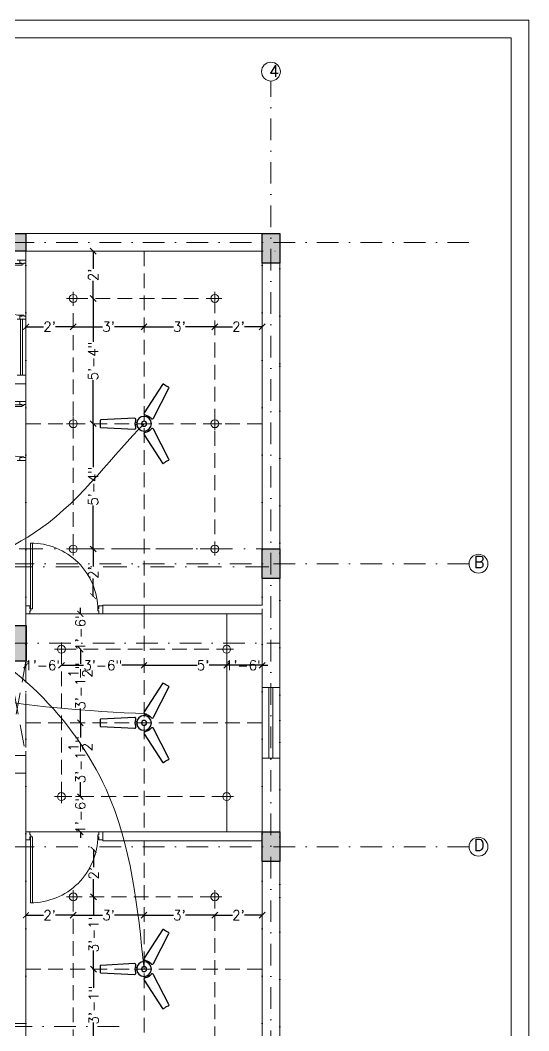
# Model space of a CAD drawing. Header units: inches. Extents: x 10416 to 14183, y 3009 to 10486.
# Drawn here: x 11436 to 11694, y 6324 to 6838 of the extents above; entities that cross this region are included whole.
import ezdxf

# ---------------------------------------------------------------- set-up
doc = ezdxf.new("R2010")
doc.units = ezdxf.units.IN
doc.header["$MEASUREMENT"] = 0
doc.header["$PDMODE"] = 98
for name, pattern in [('DASHDOTX2', [2, 1, -0.5, 0, -0.5]), ('DASHEDX2', [1.5, 1, -0.5]), ('HIDDENX2', [0.75, 0.5, -0.25])]:
    doc.linetypes.add(name, pattern=pattern)
doc.layers.get('0').update_dxf_attribs({"lineweight": 9})
doc.layers.get('Defpoints').update_dxf_attribs({"lineweight": 9})
for name, color, linetype in [('A7-arch', 144, 'DASHEDX2'), ('A7-column', 7, 'Continuous'), ('A7-cut out', 252, 'DASHDOTX2'), ('A7-door', 33, 'Continuous'), ('A7-text', 232, 'Continuous'), ('A7-window', 4, 'Continuous'), ('AV-ele line', 252, 'HIDDENX2')]:
    doc.layers.add(name, color=color, linetype=linetype)
for name, color, linetype, lineweight in [('A7-dimention', 160, 'Continuous', 15), ('DIM', 7, 'Continuous', 9), ('electrica', 8, 'Continuous', 0), ('elehatch', 7, 'Continuous', 0), ('THIN', 8, 'Continuous', 9)]:
    doc.layers.add(name, color=color, linetype=linetype, lineweight=lineweight)
doc.styles.get("Standard").update_dxf_attribs({"font": 'txt.shx', "height": 5})
doc.styles.add('WORKING', font='txt.shx', dxfattribs={"height": 5})
doc.dimstyles.new('FERDIM', dxfattribs={"dimtxt": 5, "dimasz": 3, "dimexe": 0.1875, "dimexo": 0.375, "dimgap": 0.125, "dimtad": 0, "dimdec": 1, "dimzin": 0, "dimdsep": 46, "dimlunit": 4, "dimtxsty": 'Standard', "dimblk1": 'OBLIQUE', "dimblk2": 'ARCHTICK', "dimsah": 1, "dimcen": 0.09375, "dimdle": 0.1875, "dimclrd": 256, "dimclre": 256, "dimclrt": 256, "dimadec": 0, "dimazin": 3, "dimtfac": 1, "dimtdec": 1, "dimtofl": 0, "dimtmove": 1, "dimatfit": 3, "dimldrblk": 'OPEN30', "dimfxl": 1, "dimtolj": 1, "dimtzin": 0, "dimarcsym": 0})

# ---------------------------------------------------------------- blocks, each defined once
blk = doc.blocks.new('rthnry')
at = {"ltscale": 45}
blk.add_hatch(color=5, dxfattribs=at).paths.add_polyline_path([(12508.04, 7803.3), (12517.04, 7803.3), (12517.04, 7785.3), (12508.04, 7785.3)])
at = {"color": 5, "ltscale": 45}
blk.add_lwpolyline([(12508.04, 7803.3), (12517.04, 7803.3), (12517.04, 7785.3), (12508.04, 7785.3)], close=True, dxfattribs=at)
blk = doc.blocks.new('rtbhynrj')
at = {"ltscale": 45}
blk.add_hatch(color=6, dxfattribs=at).paths.add_polyline_path([(12525.73, 7803.3), (12534.73, 7803.3), (12534.73, 7788.3), (12525.73, 7788.3)])
at = {"color": 6, "ltscale": 45}
blk.add_lwpolyline([(12525.73, 7803.3), (12534.73, 7803.3), (12534.73, 7788.3), (12525.73, 7788.3)], close=True, dxfattribs=at)
blk = doc.blocks.new('bgghgfgygg')
at = {"layer": 'A7-column'}
for p, rotation in [((6838.41, 20471.02), 270), ((27149.76, 15548.77), 180)]:
    blk.add_blockref('rthnry', p, dxfattribs=dict(at, rotation=rotation))
for p in [(2235.98, 159.67), (2235.98, -0.83), (2235.98, -144.83)]:
    blk.add_blockref('rtbhynrj', p, dxfattribs=at)
blk = doc.blocks.new('WTHREREG')
at = {"layer": 'A7-door', "lineweight": 0}
for p, q in [((677.32, -489.1), (677.32, -493.1)), ((679.32, -489.1), (677.32, -489.1)), ((677.32, -493.1), (679.32, -493.1)), ((679.32, -490.6), (679.32, -489.1)), ((679.82, -490.6), (679.32, -490.6)), ((679.32, -493.1), (679.32, -491.6)), ((679.32, -491.6), (679.82, -491.6)), ((679.82, -491.6), (679.82, -490.6))]:
    blk.add_line(p, q, dxfattribs=at)
blk = doc.blocks.new('EWRT5RYH6THYH')
at = {"lineweight": 0}
for p, q in [((713.07, -490.6), (713.07, -457.11)), ((714.07, -490.6), (714.07, -457.1)), ((714.07, -490.6), (713.07, -490.6))]:
    blk.add_line(p, q, dxfattribs=at)
blk.add_arc((713.82, -491.1), 34, 89.5787, 180, dxfattribs=at)
blk.add_blockref('WTHREREG', (0, 0), dxfattribs=at)
at = {"lineweight": 0, "xscale": -1}
blk.add_blockref('WTHREREG', (1393.64, 0), dxfattribs=at)
blk = doc.blocks.new('rrttrhtrhr')
at = {"layer": 'A7-arch', "lineweight": 13, "ltscale": 11}
for p, q in [((12241.71, 6545.47), (12232.71, 6497.47)), ((12232.71, 6545.47), (12241.71, 6497.47)), ((12241.71, 6545.47), (12241.71, 6497.47))]:
    blk.add_line(p, q, dxfattribs=at)
at = {"layer": 'A7-window', "lineweight": 13, "ltscale": 45}
for p, q in [((12238.91, 6719.47), (12238.91, 6690.97)), ((12240.01, 6719.47), (12240.01, 6690.97)), ((12365.21, 6495.97), (12365.21, 6531.97)), ((12367.21, 6495.97), (12367.21, 6531.97))]:
    blk.add_line(p, q, dxfattribs=at)
at = {"layer": 'elehatch', "lineweight": 13, "ltscale": 45}
for p, q in [((12370.71, 6762.97), (11988.71, 6762.97)), ((12370.71, 6318.97), (12370.71, 6762.97)), ((12241.71, 6545.47), (12241.71, 6753.97)), ((12361.71, 6573.97), (12361.71, 6753.97)), ((12237.21, 6749.47), (12241.71, 6749.47)), ((12237.21, 6719.47), (12241.71, 6719.47)), ((12237.21, 6690.97), (12241.71, 6690.97)), ((12241.71, 6677.47), (12167.21, 6677.47)), ((12241.71, 6647.47), (12237.21, 6647.47)), ((12361.71, 6573.97), (12280.71, 6573.97)), ((12280.71, 6573.97), (12280.71, 6569.47)), ((12361.71, 6569.47), (12241.71, 6569.47)), ((12343.71, 6458.47), (12343.71, 6569.47)), ((12361.71, 6458.47), (12361.71, 6569.47)), ((11997.71, 6545.47), (12241.71, 6545.47)), ((12370.71, 6531.97), (12361.71, 6531.97)), ((12232.71, 6497.47), (12241.71, 6497.47)), ((12232.71, 6497.47), (12241.71, 6497.47)), ((12241.71, 6318.97), (12241.71, 6497.47)), ((12370.71, 6495.97), (12361.71, 6495.97)), ((12232.71, 6488.47), (12241.71, 6488.47)), ((12361.71, 6458.47), (12241.71, 6458.47)), ((12280.71, 6453.97), (12280.71, 6458.47)), ((12361.71, 6453.97), (12280.71, 6453.97)), ((12361.71, 6327.97), (12361.71, 6453.97))]:
    blk.add_line(p, q, dxfattribs=at)
blk.add_lwpolyline([(12241.71, 6753.97), (12361.71, 6753.97)], dxfattribs=at)
at = {"layer": 'A7-door', "lineweight": 13, "xscale": 0.7692307692304894, "yscale": 0.7692307692304894, "zscale": 0.7692307692304894}
for p, rotation in [((11862.4, 6198.46), 89.99999999998003), ((11862.4, 6126.46), 90)]:
    blk.add_blockref('EWRT5RYH6THYH', p, dxfattribs=dict(at, rotation=rotation))
at = {"layer": 'A7-door', "lineweight": 13, "xscale": -1}
blk.add_blockref('EWRT5RYH6THYH', (12958.03, 7062.57), dxfattribs=at)
at = {"layer": 'A7-door', "lineweight": 13, "rotation": 180}
blk.add_blockref('EWRT5RYH6THYH', (12958.03, 5965.37), dxfattribs=at)
blk = doc.blocks.new('fthytjut')
at = {"layer": 'A7-cut out', "color": 251, "lineweight": 5, "ltscale": 11}
for p, q in [((13566.21, 9747.49), (13566.21, 10440.58)), ((13666.88, 10358.47), (13122.06, 10358.47)), ((13666.88, 10194.97), (13279.21, 10194.97)), ((13122.06, 10154.47), (13570.71, 10154.47)), ((13666.88, 10050.97), (13365.14, 10050.97)), ((13489.12, 9959.47), (13122.06, 9959.47))]:
    blk.add_line(p, q, dxfattribs=at)
at = {"layer": 'A7-text', "color": 251, "lineweight": 5, "ltscale": 45}
for centre in [(13566.21, 10445.37), (13671.68, 10194.97), (13671.68, 10050.97)]:
    blk.add_circle(centre, 4.79, dxfattribs=at)
at = {"layer": 'A7-text', "color": 251, "lineweight": 5, "ltscale": 45, "char_height": 6, "attachment_point": 1, "style": 'WORKING'}
for s, insert in [('4', (13565.18, 10448.68)), ('B', (13669.34, 10198.87)), ('D', (13669.34, 10054.87))]:
    blk.add_mtext_dynamic_manual_height_columns(s, width=0.2604, gutter_width=25, heights=[0], dxfattribs=dict(at, insert=insert))
blk = doc.blocks.new('FA')
at = {"layer": 'electrica', "color": 6, "lineweight": 25}
for p, q in [((-33654.11, -23460.69), (-33654.79, -23459.51)), ((-33652.35, -23459.68), (-33653.04, -23458.5)), ((-33643.22, -23464.96), (-33641.86, -23464.96)), ((-33654.11, -23471.24), (-33654.79, -23472.42)), ((-33652.35, -23472.25), (-33653.04, -23473.43)), ((-33643.22, -23466.98), (-33641.86, -23466.98))]:
    blk.add_line(p, q, dxfattribs=at).dxf.unprotected_set("ltscale", 0)
for points in [[(-33650.01, -23455.87, -0.549921), (-33650.97, -23457.94, 0.197812), (-33656.31, -23461.02, -0.549921), (-33658.58, -23460.82), (-33672.66, -23433.35, -0.431948), (-33672.33, -23432.42, 0.055015), (-33667.72, -23429.76, -0.431948), (-33666.76, -23429.94)], [(-33641.09, -23470.91, -0.549921), (-33642.4, -23469.05, 0.197812), (-33642.4, -23462.88, -0.549921), (-33641.09, -23461.02), (-33610.26, -23462.56, -0.431948), (-33609.62, -23463.3, 0.055015), (-33609.62, -23468.63, -0.431948), (-33610.26, -23469.38)], [(-33658.58, -23471.12, -0.549921), (-33656.31, -23470.91, 0.197812), (-33650.97, -23474, -0.549921), (-33650.01, -23476.07), (-33666.76, -23502, -0.431948), (-33667.72, -23502.17, 0.055015), (-33672.33, -23499.51, -0.431948), (-33672.66, -23498.58)]]:
    blk.add_lwpolyline(points, format="xyb", close=True, dxfattribs=at).dxf.unprotected_set("ltscale", 0)
for radius in [6.75, 2.28]:
    blk.add_circle((-33649.89, -23465.97), radius, dxfattribs=at).dxf.unprotected_set("ltscale", 0)
blk = doc.blocks.new('co')
at = {"layer": 'electrica', "color": 80, "lineweight": 20, "ltscale": 1.5}
for p, q in [((18892.21, 654.6), (18885.29, 654.6)), ((18888.76, 657.94), (18888.76, 651.33))]:
    blk.add_line(p, q, dxfattribs=at)
blk.add_circle((18888.76, 654.6), 2.01, dxfattribs=at)
blk = doc.blocks.new('_Oblique')
at = {"color": 0, "linetype": 'ByBlock', "lineweight": -2}
blk.add_line((-0.5, -0.5), (0.5, 0.5), dxfattribs=at)
blk = doc.blocks.new('_ArchTick')
at = {"layer": 'DIM', "color": 0, "const_width": 0.15}
blk.add_lwpolyline([(-0.5, -0.5), (0.5, 0.5)], dxfattribs=at)
blk = doc.blocks.new('*D188')
at = {"color": 5, "lineweight": -2, "ltscale": 45, "transparency": 16777216}
for p, q in [((11534.72, 6382.99), (11543.86, 6382.99)), ((11559.09, 6382.99), (11549.95, 6382.99))]:
    blk.add_line(p, q, dxfattribs=at)
at = {"lineweight": -2, "ltscale": 45, "transparency": 16777216}
for p, q in [((11534.9, 6383.03), (11534.9, 6382.81)), ((11558.9, 6382.95), (11558.9, 6383.18))]:
    blk.add_line(p, q, dxfattribs=at)
at = {"layer": 'Defpoints', "color": 0, "ltscale": 45, "transparency": 16777216}
for p in [(11534.9, 6392.38), (11534.9, 6382.99), (11558.9, 6382.21)]:
    blk.add_point(p, dxfattribs=at)
at = {"color": 5, "lineweight": -2, "ltscale": 45, "transparency": 16777216, "xscale": 3, "yscale": 3, "zscale": 3, "rotation": 180}
blk.add_blockref('_ArchTick', (11534.9, 6382.99), dxfattribs=at)
at = {"color": 5, "lineweight": -2, "ltscale": 45, "transparency": 16777216, "xscale": 3, "yscale": 3, "zscale": 3}
blk.add_blockref('_Oblique', (11558.9, 6382.99), dxfattribs=at)
at = {"color": 5, "lineweight": 13, "ltscale": 45, "transparency": 16777216, "insert": (11546.9, 6382.99), "char_height": 5, "attachment_point": 5}
blk.add_mtext("\\A1;2'", dxfattribs=at)
blk = doc.blocks.new('_Open30')
at = {"color": 0, "linetype": 'ByBlock', "lineweight": -2}
for p, q in [((-1, 0.27), (0, 0)), ((0, 0), (-1, -0.27)), ((0, 0), (-1, 0))]:
    blk.add_line(p, q, dxfattribs=at)
blk = doc.blocks.new('*D189')
at = {"color": 5, "lineweight": -2, "ltscale": 45, "transparency": 16777216}
for p, q in [((11498.72, 6382.99), (11513.86, 6382.99)), ((11535.09, 6382.99), (11519.95, 6382.99))]:
    blk.add_line(p, q, dxfattribs=at)
at = {"lineweight": -2, "ltscale": 45, "transparency": 16777216}
for p, q in [((11498.9, 6382.99), (11498.9, 6382.81)), ((11534.9, 6383.03), (11534.9, 6382.81))]:
    blk.add_line(p, q, dxfattribs=at)
at = {"layer": 'Defpoints', "color": 0, "ltscale": 45, "transparency": 16777216}
for p in [(11534.9, 6392.38), (11498.9, 6382.99), (11498.9, 6382.99)]:
    blk.add_point(p, dxfattribs=at)
at = {"color": 5, "lineweight": -2, "ltscale": 45, "transparency": 16777216, "xscale": 3, "yscale": 3, "zscale": 3, "rotation": 180}
blk.add_blockref('_ArchTick', (11498.9, 6382.99), dxfattribs=at)
at = {"color": 5, "lineweight": -2, "ltscale": 45, "transparency": 16777216, "xscale": 3, "yscale": 3, "zscale": 3}
blk.add_blockref('_Oblique', (11534.9, 6382.99), dxfattribs=at)
at = {"color": 5, "lineweight": 13, "ltscale": 45, "transparency": 16777216, "insert": (11516.9, 6382.99), "char_height": 5, "attachment_point": 5}
blk.add_mtext("\\A1;3'", dxfattribs=at)
blk = doc.blocks.new('*D190')
at = {"color": 5, "lineweight": -2, "ltscale": 45, "transparency": 16777216}
for p, q in [((11462.72, 6382.99), (11477.87, 6382.99)), ((11499.09, 6382.99), (11483.95, 6382.99))]:
    blk.add_line(p, q, dxfattribs=at)
at = {"lineweight": -2, "ltscale": 45, "transparency": 16777216}
for p, q in [((11462.91, 6383.03), (11462.91, 6382.81)), ((11498.9, 6382.99), (11498.9, 6382.81))]:
    blk.add_line(p, q, dxfattribs=at)
at = {"layer": 'Defpoints', "color": 0, "ltscale": 45, "transparency": 16777216}
for p in [(11462.91, 6392.35), (11462.91, 6382.99), (11498.9, 6382.99)]:
    blk.add_point(p, dxfattribs=at)
at = {"color": 5, "lineweight": -2, "ltscale": 45, "transparency": 16777216, "xscale": 3, "yscale": 3, "zscale": 3, "rotation": 180}
blk.add_blockref('_ArchTick', (11462.91, 6382.99), dxfattribs=at)
at = {"color": 5, "lineweight": -2, "ltscale": 45, "transparency": 16777216, "xscale": 3, "yscale": 3, "zscale": 3}
blk.add_blockref('_Oblique', (11498.9, 6382.99), dxfattribs=at)
at = {"color": 5, "lineweight": 13, "ltscale": 45, "transparency": 16777216, "insert": (11480.91, 6382.99), "char_height": 5, "attachment_point": 5}
blk.add_mtext("\\A1;3'", dxfattribs=at)
blk = doc.blocks.new('*D191')
at = {"color": 5, "lineweight": -2, "ltscale": 45, "transparency": 16777216}
for p, q in [((11438.72, 6382.99), (11447.87, 6382.99)), ((11463.1, 6382.99), (11453.95, 6382.99))]:
    blk.add_line(p, q, dxfattribs=at)
at = {"lineweight": -2, "ltscale": 45, "transparency": 16777216}
for p, q in [((11438.9, 6382.99), (11438.9, 6382.81)), ((11462.91, 6383.03), (11462.91, 6382.81))]:
    blk.add_line(p, q, dxfattribs=at)
at = {"layer": 'Defpoints', "color": 0, "ltscale": 45, "transparency": 16777216}
for p in [(11462.91, 6392.35), (11438.9, 6383.04), (11438.9, 6382.99)]:
    blk.add_point(p, dxfattribs=at)
at = {"color": 5, "lineweight": -2, "ltscale": 45, "transparency": 16777216, "xscale": 3, "yscale": 3, "zscale": 3, "rotation": 180}
blk.add_blockref('_ArchTick', (11438.9, 6382.99), dxfattribs=at)
at = {"color": 5, "lineweight": -2, "ltscale": 45, "transparency": 16777216, "xscale": 3, "yscale": 3, "zscale": 3}
blk.add_blockref('_Oblique', (11462.91, 6382.99), dxfattribs=at)
at = {"color": 5, "lineweight": 13, "ltscale": 45, "transparency": 16777216, "insert": (11450.91, 6382.99), "char_height": 5, "attachment_point": 5}
blk.add_mtext("\\A1;2'", dxfattribs=at)
blk = doc.blocks.new('*D193')
at = {"lineweight": -2, "ltscale": 45, "transparency": 16777216}
for p, q in [((11473.27, 6355.6), (11473.09, 6355.6)), ((11473.31, 6318.85), (11473.09, 6318.85))]:
    blk.add_line(p, q, dxfattribs=at)
at = {"color": 5, "lineweight": -2, "ltscale": 45, "transparency": 16777216}
for p, q in [((11473.27, 6355.79), (11473.27, 6346.1)), ((11473.27, 6318.66), (11473.27, 6328.35))]:
    blk.add_line(p, q, dxfattribs=at)
at = {"layer": 'Defpoints', "color": 0, "ltscale": 45, "transparency": 16777216}
for p in [(11473.27, 6355.6), (11473.27, 6355.6), (11477.9, 6318.85)]:
    blk.add_point(p, dxfattribs=at)
at = {"color": 5, "lineweight": -2, "ltscale": 45, "transparency": 16777216, "xscale": 3, "yscale": 3, "zscale": 3}
for name, p, rotation in [('_ArchTick', (11473.27, 6355.6), 90), ('_Oblique', (11473.27, 6318.85), 270)]:
    blk.add_blockref(name, p, dxfattribs=dict(at, rotation=rotation))
at = {"color": 5, "lineweight": 13, "ltscale": 45, "transparency": 16777216, "insert": (11473.27, 6337.23), "char_height": 5, "attachment_point": 5, "rotation": 90}
blk.add_mtext('\\A1;3\'-1"', dxfattribs=at)
blk = doc.blocks.new('*D194')
at = {"color": 5, "lineweight": -2, "ltscale": 45, "transparency": 16777216}
for p, q in [((11473.27, 6392.54), (11473.27, 6382.85)), ((11473.27, 6355.41), (11473.27, 6365.1))]:
    blk.add_line(p, q, dxfattribs=at)
at = {"lineweight": -2, "ltscale": 45, "transparency": 16777216}
for p, q in [((11473.27, 6392.35), (11473.46, 6392.35)), ((11473.27, 6355.6), (11473.09, 6355.6))]:
    blk.add_line(p, q, dxfattribs=at)
at = {"layer": 'Defpoints', "color": 0, "ltscale": 45, "transparency": 16777216}
for p in [(11473.24, 6392.35), (11473.27, 6392.35), (11473.27, 6355.6)]:
    blk.add_point(p, dxfattribs=at)
at = {"color": 5, "lineweight": -2, "ltscale": 45, "transparency": 16777216, "xscale": 3, "yscale": 3, "zscale": 3}
for name, p, rotation in [('_ArchTick', (11473.27, 6392.35), 90), ('_Oblique', (11473.27, 6355.6), 270)]:
    blk.add_blockref(name, p, dxfattribs=dict(at, rotation=rotation))
at = {"color": 5, "lineweight": 13, "ltscale": 45, "transparency": 16777216, "insert": (11473.27, 6373.98), "char_height": 5, "attachment_point": 5, "rotation": 90}
blk.add_mtext('\\A1;3\'-1"', dxfattribs=at)
blk = doc.blocks.new('*D195')
at = {"lineweight": -2, "ltscale": 45, "transparency": 16777216}
for p, q in [((11473.31, 6416.35), (11473.09, 6416.35)), ((11473.27, 6392.35), (11473.46, 6392.35))]:
    blk.add_line(p, q, dxfattribs=at)
at = {"color": 5, "lineweight": -2, "ltscale": 45, "transparency": 16777216}
for p, q in [((11473.27, 6416.54), (11473.27, 6407.39)), ((11473.27, 6392.16), (11473.27, 6401.31))]:
    blk.add_line(p, q, dxfattribs=at)
at = {"layer": 'Defpoints', "color": 0, "ltscale": 45, "transparency": 16777216}
for p in [(11473.27, 6416.35), (11473.99, 6416.35), (11473.24, 6392.35)]:
    blk.add_point(p, dxfattribs=at)
at = {"color": 5, "lineweight": -2, "ltscale": 45, "transparency": 16777216, "xscale": 3, "yscale": 3, "zscale": 3}
for name, p, rotation in [('_ArchTick', (11473.27, 6416.35), 90), ('_Oblique', (11473.27, 6392.35), 270)]:
    blk.add_blockref(name, p, dxfattribs=dict(at, rotation=rotation))
at = {"color": 5, "lineweight": 13, "ltscale": 45, "transparency": 16777216, "insert": (11473.27, 6404.35), "char_height": 5, "attachment_point": 5, "rotation": 90}
blk.add_mtext("\\A1;2'", dxfattribs=at)
blk = doc.blocks.new('*D196')
at = {"lineweight": -2, "ltscale": 45, "transparency": 16777216}
for p, q in [((11540.9, 6510.17), (11540.9, 6510.36)), ((11558.9, 6510.17), (11558.9, 6510.36))]:
    blk.add_line(p, q, dxfattribs=at)
at = {"color": 5, "lineweight": -2, "ltscale": 45, "transparency": 16777216}
for p, q in [((11540.9, 6510.17), (11537.9, 6510.17)), ((11558.9, 6510.17), (11561.9, 6510.17))]:
    blk.add_line(p, q, dxfattribs=at)
at = {"layer": 'Defpoints', "color": 0, "ltscale": 45, "transparency": 16777216}
for p in [(11540.9, 6510.17), (11558.9, 6510.17), (11558.9, 6510.17)]:
    blk.add_point(p, dxfattribs=at)
at = {"color": 5, "lineweight": -2, "ltscale": 45, "transparency": 16777216, "xscale": 3, "yscale": 3, "zscale": 3}
blk.add_blockref('_Oblique', (11540.9, 6510.17), dxfattribs=at)
at = {"color": 5, "lineweight": -2, "ltscale": 45, "transparency": 16777216, "xscale": 3, "yscale": 3, "zscale": 3, "rotation": 180}
blk.add_blockref('_ArchTick', (11558.9, 6510.17), dxfattribs=at)
at = {"color": 5, "lineweight": 13, "ltscale": 45, "transparency": 16777216, "insert": (11549.9, 6510.17), "char_height": 5, "attachment_point": 5}
blk.add_mtext('\\A1;1\'-6"', dxfattribs=at)
blk = doc.blocks.new('*D197')
at = {"lineweight": -2, "ltscale": 45, "transparency": 16777216}
for p, q in [((11558.9, 6510.17), (11558.9, 6510.36)), ((11498.9, 6510.17), (11498.9, 6509.98))]:
    blk.add_line(p, q, dxfattribs=at)
at = {"color": 5, "lineweight": -2, "ltscale": 45, "transparency": 16777216}
for p, q in [((11498.72, 6510.17), (11525.86, 6510.17)), ((11559.09, 6510.17), (11531.95, 6510.17))]:
    blk.add_line(p, q, dxfattribs=at)
at = {"layer": 'Defpoints', "color": 0, "ltscale": 45, "transparency": 16777216}
for p in [(11498.9, 6510.17), (11498.9, 6510.17), (11558.9, 6510.17)]:
    blk.add_point(p, dxfattribs=at)
at = {"color": 5, "lineweight": -2, "ltscale": 45, "transparency": 16777216, "xscale": 3, "yscale": 3, "zscale": 3, "rotation": 180}
blk.add_blockref('_ArchTick', (11498.9, 6510.17), dxfattribs=at)
at = {"color": 5, "lineweight": -2, "ltscale": 45, "transparency": 16777216, "xscale": 3, "yscale": 3, "zscale": 3}
blk.add_blockref('_Oblique', (11558.9, 6510.17), dxfattribs=at)
at = {"color": 5, "lineweight": 13, "ltscale": 45, "transparency": 16777216, "insert": (11528.9, 6510.17), "char_height": 5, "attachment_point": 5}
blk.add_mtext("\\A1;5'", dxfattribs=at)
blk = doc.blocks.new('*D198')
at = {"color": 5, "lineweight": -2, "ltscale": 45, "transparency": 16777216}
for p, q in [((11456.72, 6510.17), (11468.2, 6510.17)), ((11499.09, 6510.17), (11487.61, 6510.17))]:
    blk.add_line(p, q, dxfattribs=at)
at = {"lineweight": -2, "ltscale": 45, "transparency": 16777216}
for p, q in [((11456.9, 6510.17), (11456.9, 6509.98)), ((11498.9, 6510.17), (11498.9, 6509.98))]:
    blk.add_line(p, q, dxfattribs=at)
at = {"layer": 'Defpoints', "color": 0, "ltscale": 45, "transparency": 16777216}
for p in [(11456.9, 6510.17), (11456.9, 6510.17), (11498.9, 6510.17)]:
    blk.add_point(p, dxfattribs=at)
at = {"color": 5, "lineweight": -2, "ltscale": 45, "transparency": 16777216, "xscale": 3, "yscale": 3, "zscale": 3, "rotation": 180}
blk.add_blockref('_ArchTick', (11456.9, 6510.17), dxfattribs=at)
at = {"color": 5, "lineweight": -2, "ltscale": 45, "transparency": 16777216, "xscale": 3, "yscale": 3, "zscale": 3}
blk.add_blockref('_Oblique', (11498.9, 6510.17), dxfattribs=at)
at = {"color": 5, "lineweight": 13, "ltscale": 45, "transparency": 16777216, "insert": (11477.9, 6510.17), "char_height": 5, "attachment_point": 5}
blk.add_mtext('\\A1;3\'-6"', dxfattribs=at)
blk = doc.blocks.new('*D199')
at = {"color": 5, "lineweight": -2, "ltscale": 45, "transparency": 16777216}
for p, q in [((11438.72, 6510.17), (11439.03, 6510.17)), ((11457.09, 6510.17), (11456.78, 6510.17))]:
    blk.add_line(p, q, dxfattribs=at)
at = {"lineweight": -2, "ltscale": 45, "transparency": 16777216}
for p, q in [((11438.9, 6510.17), (11438.9, 6509.98)), ((11456.9, 6510.17), (11456.9, 6509.98))]:
    blk.add_line(p, q, dxfattribs=at)
at = {"layer": 'Defpoints', "color": 0, "ltscale": 45, "transparency": 16777216}
for p in [(11438.9, 6510.17), (11438.9, 6510.17), (11456.9, 6510.17)]:
    blk.add_point(p, dxfattribs=at)
at = {"color": 5, "lineweight": -2, "ltscale": 45, "transparency": 16777216, "xscale": 3, "yscale": 3, "zscale": 3, "rotation": 180}
blk.add_blockref('_ArchTick', (11438.9, 6510.17), dxfattribs=at)
at = {"color": 5, "lineweight": -2, "ltscale": 45, "transparency": 16777216, "xscale": 3, "yscale": 3, "zscale": 3}
blk.add_blockref('_Oblique', (11456.9, 6510.17), dxfattribs=at)
at = {"color": 5, "lineweight": 13, "ltscale": 45, "transparency": 16777216, "insert": (11447.9, 6510.17), "char_height": 5, "attachment_point": 5}
blk.add_mtext('\\A1;1\'-6"', dxfattribs=at)
blk = doc.blocks.new('*D200')
at = {"lineweight": -2, "ltscale": 45, "transparency": 16777216}
for p, q in [((11466.54, 6443.35), (11466.35, 6443.35)), ((11466.54, 6425.35), (11466.35, 6425.35))]:
    blk.add_line(p, q, dxfattribs=at)
at = {"color": 5, "lineweight": -2, "ltscale": 45, "transparency": 16777216}
for p, q in [((11466.54, 6443.35), (11466.54, 6446.35)), ((11466.54, 6425.35), (11466.54, 6422.35))]:
    blk.add_line(p, q, dxfattribs=at)
at = {"layer": 'Defpoints', "color": 0, "ltscale": 45, "transparency": 16777216}
for p in [(11466.54, 6443.35), (11466.54, 6443.35), (11466.54, 6425.35)]:
    blk.add_point(p, dxfattribs=at)
at = {"color": 5, "lineweight": -2, "ltscale": 45, "transparency": 16777216, "xscale": 3, "yscale": 3, "zscale": 3}
for name, p, rotation in [('_ArchTick', (11466.54, 6443.35), 270), ('_Oblique', (11466.54, 6425.35), 90)]:
    blk.add_blockref(name, p, dxfattribs=dict(at, rotation=rotation))
at = {"color": 5, "lineweight": 13, "ltscale": 45, "transparency": 16777216, "insert": (11466.54, 6434.35), "char_height": 5, "attachment_point": 5, "rotation": 90}
blk.add_mtext('\\A1;1\'-6"', dxfattribs=at)
blk = doc.blocks.new('*D201')
at = {"lineweight": -2, "ltscale": 45, "transparency": 16777216}
for p, q in [((11466.54, 6480.85), (11466.35, 6480.85)), ((11466.54, 6443.35), (11466.35, 6443.35))]:
    blk.add_line(p, q, dxfattribs=at)
at = {"color": 5, "lineweight": -2, "ltscale": 45, "transparency": 16777216}
for p, q in [((11466.54, 6481.04), (11466.54, 6473.48)), ((11466.54, 6443.16), (11466.54, 6450.73))]:
    blk.add_line(p, q, dxfattribs=at)
at = {"layer": 'Defpoints', "color": 0, "ltscale": 45, "transparency": 16777216}
for p in [(11466.54, 6480.85), (11466.54, 6480.85), (11466.54, 6443.35)]:
    blk.add_point(p, dxfattribs=at)
at = {"color": 5, "lineweight": -2, "ltscale": 45, "transparency": 16777216, "xscale": 3, "yscale": 3, "zscale": 3}
for name, p, rotation in [('_ArchTick', (11466.54, 6480.85), 90), ('_Oblique', (11466.54, 6443.35), 270)]:
    blk.add_blockref(name, p, dxfattribs=dict(at, rotation=rotation))
at = {"color": 5, "lineweight": 13, "ltscale": 45, "transparency": 16777216, "insert": (11466.54, 6462.1), "char_height": 5, "attachment_point": 5, "rotation": 90}
blk.add_mtext('\\A1;3\'-1{\\H1x;\\S1/2;}"', dxfattribs=at)
blk = doc.blocks.new('*D202')
at = {"lineweight": -2, "ltscale": 45, "transparency": 16777216}
for p, q in [((11466.54, 6518.35), (11466.35, 6518.35)), ((11466.54, 6480.85), (11466.35, 6480.85))]:
    blk.add_line(p, q, dxfattribs=at)
at = {"color": 5, "lineweight": -2, "ltscale": 45, "transparency": 16777216}
for p, q in [((11466.54, 6518.54), (11466.54, 6510.98)), ((11466.54, 6480.66), (11466.54, 6488.23))]:
    blk.add_line(p, q, dxfattribs=at)
at = {"layer": 'Defpoints', "color": 0, "ltscale": 45, "transparency": 16777216}
for p in [(11466.54, 6518.35), (11466.54, 6518.35), (11466.54, 6480.85)]:
    blk.add_point(p, dxfattribs=at)
at = {"color": 5, "lineweight": -2, "ltscale": 45, "transparency": 16777216, "xscale": 3, "yscale": 3, "zscale": 3}
for name, p, rotation in [('_ArchTick', (11466.54, 6518.35), 90), ('_Oblique', (11466.54, 6480.85), 270)]:
    blk.add_blockref(name, p, dxfattribs=dict(at, rotation=rotation))
at = {"color": 5, "lineweight": 13, "ltscale": 45, "transparency": 16777216, "insert": (11466.54, 6499.6), "char_height": 5, "attachment_point": 5, "rotation": 90}
blk.add_mtext('\\A1;3\'-1{\\H1x;\\S1/2;}"', dxfattribs=at)
blk = doc.blocks.new('*D203')
at = {"lineweight": -2, "ltscale": 45, "transparency": 16777216}
for p, q in [((11466.54, 6536.35), (11466.35, 6536.35)), ((11466.54, 6518.35), (11466.35, 6518.35))]:
    blk.add_line(p, q, dxfattribs=at)
at = {"color": 5, "lineweight": -2, "ltscale": 45, "transparency": 16777216}
for p, q in [((11466.54, 6536.35), (11466.54, 6539.35)), ((11466.54, 6518.35), (11466.54, 6515.35))]:
    blk.add_line(p, q, dxfattribs=at)
at = {"layer": 'Defpoints', "color": 0, "ltscale": 45, "transparency": 16777216}
for p in [(11466.54, 6536.35), (11466.54, 6536.35), (11466.54, 6518.35)]:
    blk.add_point(p, dxfattribs=at)
at = {"color": 5, "lineweight": -2, "ltscale": 45, "transparency": 16777216, "xscale": 3, "yscale": 3, "zscale": 3}
for name, p, rotation in [('_ArchTick', (11466.54, 6536.35), 270), ('_Oblique', (11466.54, 6518.35), 90)]:
    blk.add_blockref(name, p, dxfattribs=dict(at, rotation=rotation))
at = {"color": 5, "lineweight": 13, "ltscale": 45, "transparency": 16777216, "insert": (11466.54, 6527.35), "char_height": 5, "attachment_point": 5, "rotation": 90}
blk.add_mtext('\\A1;1\'-6"', dxfattribs=at)
blk = doc.blocks.new('*D204')
at = {"color": 5, "lineweight": -2, "ltscale": 45, "transparency": 16777216}
for p, q in [((11473.04, 6721.04), (11473.04, 6711.89)), ((11473.04, 6696.66), (11473.04, 6705.81))]:
    blk.add_line(p, q, dxfattribs=at)
at = {"lineweight": -2, "ltscale": 45, "transparency": 16777216}
for p, q in [((11473.04, 6720.85), (11472.85, 6720.85)), ((11473.04, 6696.85), (11472.85, 6696.85))]:
    blk.add_line(p, q, dxfattribs=at)
at = {"layer": 'Defpoints', "color": 0, "ltscale": 45, "transparency": 16777216}
for p in [(11473.04, 6720.85), (11473.04, 6696.85), (11473.04, 6696.85)]:
    blk.add_point(p, dxfattribs=at)
at = {"color": 5, "lineweight": -2, "ltscale": 45, "transparency": 16777216, "xscale": 3, "yscale": 3, "zscale": 3}
for name, p, rotation in [('_Oblique', (11473.04, 6720.85), 90), ('_ArchTick', (11473.04, 6696.85), 270)]:
    blk.add_blockref(name, p, dxfattribs=dict(at, rotation=rotation))
at = {"color": 5, "lineweight": 13, "ltscale": 45, "transparency": 16777216, "insert": (11473.04, 6708.85), "char_height": 5, "attachment_point": 5, "rotation": 90}
blk.add_mtext("\\A1;2'", dxfattribs=at)
blk = doc.blocks.new('*D205')
at = {"lineweight": -2, "ltscale": 45, "transparency": 16777216}
for p, q in [((11473.04, 6696.85), (11472.85, 6696.85)), ((11473.04, 6633.1), (11472.85, 6633.1))]:
    blk.add_line(p, q, dxfattribs=at)
at = {"color": 5, "lineweight": -2, "ltscale": 45, "transparency": 16777216}
for p, q in [((11473.04, 6697.04), (11473.04, 6674.69)), ((11473.04, 6632.91), (11473.04, 6655.27))]:
    blk.add_line(p, q, dxfattribs=at)
at = {"layer": 'Defpoints', "color": 0, "ltscale": 45, "transparency": 16777216}
for p in [(11473.04, 6696.85), (11473.04, 6633.1), (11473.04, 6633.1)]:
    blk.add_point(p, dxfattribs=at)
at = {"color": 5, "lineweight": -2, "ltscale": 45, "transparency": 16777216, "xscale": 3, "yscale": 3, "zscale": 3}
for name, p, rotation in [('_Oblique', (11473.04, 6696.85), 90), ('_ArchTick', (11473.04, 6633.1), 270)]:
    blk.add_blockref(name, p, dxfattribs=dict(at, rotation=rotation))
at = {"color": 5, "lineweight": 13, "ltscale": 45, "transparency": 16777216, "insert": (11473.04, 6664.98), "char_height": 5, "attachment_point": 5, "rotation": 90}
blk.add_mtext('\\A1;5\'-4"', dxfattribs=at)
blk = doc.blocks.new('*D206')
at = {"lineweight": -2, "ltscale": 45, "transparency": 16777216}
for p, q in [((11473.04, 6633.1), (11472.85, 6633.1)), ((11473.04, 6569.35), (11472.85, 6569.35))]:
    blk.add_line(p, q, dxfattribs=at)
at = {"color": 5, "lineweight": -2, "ltscale": 45, "transparency": 16777216}
for p, q in [((11473.04, 6633.29), (11473.04, 6610.94)), ((11473.04, 6569.16), (11473.04, 6591.52))]:
    blk.add_line(p, q, dxfattribs=at)
at = {"layer": 'Defpoints', "color": 0, "ltscale": 45, "transparency": 16777216}
for p in [(11473.04, 6633.1), (11473.04, 6569.35), (11473.04, 6569.35)]:
    blk.add_point(p, dxfattribs=at)
at = {"color": 5, "lineweight": -2, "ltscale": 45, "transparency": 16777216, "xscale": 3, "yscale": 3, "zscale": 3}
for name, p, rotation in [('_Oblique', (11473.04, 6633.1), 90), ('_ArchTick', (11473.04, 6569.35), 270)]:
    blk.add_blockref(name, p, dxfattribs=dict(at, rotation=rotation))
at = {"color": 5, "lineweight": 13, "ltscale": 45, "transparency": 16777216, "insert": (11473.04, 6601.23), "char_height": 5, "attachment_point": 5, "rotation": 90}
blk.add_mtext('\\A1;5\'-4"', dxfattribs=at)
blk = doc.blocks.new('*D207')
at = {"lineweight": -2, "ltscale": 45, "transparency": 16777216}
for p, q in [((11473.04, 6569.35), (11472.85, 6569.35)), ((11473, 6545.35), (11473.23, 6545.35))]:
    blk.add_line(p, q, dxfattribs=at)
at = {"color": 5, "lineweight": -2, "ltscale": 45, "transparency": 16777216}
for p, q in [((11473.04, 6569.54), (11473.04, 6560.39)), ((11473.04, 6545.16), (11473.04, 6554.31))]:
    blk.add_line(p, q, dxfattribs=at)
at = {"layer": 'Defpoints', "color": 0, "ltscale": 45, "transparency": 16777216}
for p in [(11473.04, 6569.35), (11472.11, 6545.35), (11473.04, 6545.35)]:
    blk.add_point(p, dxfattribs=at)
at = {"color": 5, "lineweight": -2, "ltscale": 45, "transparency": 16777216, "xscale": 3, "yscale": 3, "zscale": 3}
for name, p, rotation in [('_Oblique', (11473.04, 6569.35), 90), ('_ArchTick', (11473.04, 6545.35), 270)]:
    blk.add_blockref(name, p, dxfattribs=dict(at, rotation=rotation))
at = {"color": 5, "lineweight": 13, "ltscale": 45, "transparency": 16777216, "insert": (11473.04, 6557.35), "char_height": 5, "attachment_point": 5, "rotation": 90}
blk.add_mtext("\\A1;2'", dxfattribs=at)
blk = doc.blocks.new('*D208')
at = {"color": 5, "lineweight": -2, "ltscale": 45, "transparency": 16777216}
for p, q in [((11534.72, 6682.45), (11543.86, 6682.45)), ((11559.09, 6682.45), (11549.95, 6682.45))]:
    blk.add_line(p, q, dxfattribs=at)
at = {"lineweight": -2, "ltscale": 45, "transparency": 16777216}
for p, q in [((11534.9, 6682.45), (11534.9, 6682.64)), ((11558.9, 6682.45), (11558.9, 6682.64))]:
    blk.add_line(p, q, dxfattribs=at)
at = {"layer": 'Defpoints', "color": 0, "ltscale": 45, "transparency": 16777216}
for p in [(11534.9, 6682.45), (11534.9, 6682.45), (11558.9, 6682.45)]:
    blk.add_point(p, dxfattribs=at)
at = {"color": 5, "lineweight": -2, "ltscale": 45, "transparency": 16777216, "xscale": 3, "yscale": 3, "zscale": 3, "rotation": 180}
blk.add_blockref('_ArchTick', (11534.9, 6682.45), dxfattribs=at)
at = {"color": 5, "lineweight": -2, "ltscale": 45, "transparency": 16777216, "xscale": 3, "yscale": 3, "zscale": 3}
blk.add_blockref('_Oblique', (11558.9, 6682.45), dxfattribs=at)
at = {"color": 5, "lineweight": 13, "ltscale": 45, "transparency": 16777216, "insert": (11546.9, 6682.45), "char_height": 5, "attachment_point": 5}
blk.add_mtext("\\A1;2'", dxfattribs=at)
blk = doc.blocks.new('*D209')
at = {"color": 5, "lineweight": -2, "ltscale": 45, "transparency": 16777216}
for p, q in [((11498.72, 6682.45), (11513.86, 6682.45)), ((11535.09, 6682.45), (11519.95, 6682.45))]:
    blk.add_line(p, q, dxfattribs=at)
at = {"lineweight": -2, "ltscale": 45, "transparency": 16777216}
for p, q in [((11498.9, 6682.45), (11498.9, 6682.64)), ((11534.9, 6682.45), (11534.9, 6682.64))]:
    blk.add_line(p, q, dxfattribs=at)
at = {"layer": 'Defpoints', "color": 0, "ltscale": 45, "transparency": 16777216}
for p in [(11498.9, 6682.45), (11498.9, 6682.45), (11534.9, 6682.45)]:
    blk.add_point(p, dxfattribs=at)
at = {"color": 5, "lineweight": -2, "ltscale": 45, "transparency": 16777216, "xscale": 3, "yscale": 3, "zscale": 3, "rotation": 180}
blk.add_blockref('_ArchTick', (11498.9, 6682.45), dxfattribs=at)
at = {"color": 5, "lineweight": -2, "ltscale": 45, "transparency": 16777216, "xscale": 3, "yscale": 3, "zscale": 3}
blk.add_blockref('_Oblique', (11534.9, 6682.45), dxfattribs=at)
at = {"color": 5, "lineweight": 13, "ltscale": 45, "transparency": 16777216, "insert": (11516.9, 6682.45), "char_height": 5, "attachment_point": 5}
blk.add_mtext("\\A1;3'", dxfattribs=at)
blk = doc.blocks.new('*D210')
at = {"color": 5, "lineweight": -2, "ltscale": 45, "transparency": 16777216}
for p, q in [((11462.72, 6682.45), (11477.86, 6682.45)), ((11499.09, 6682.45), (11483.95, 6682.45))]:
    blk.add_line(p, q, dxfattribs=at)
at = {"lineweight": -2, "ltscale": 45, "transparency": 16777216}
for p, q in [((11462.9, 6682.45), (11462.9, 6682.64)), ((11498.9, 6682.45), (11498.9, 6682.64))]:
    blk.add_line(p, q, dxfattribs=at)
at = {"layer": 'Defpoints', "color": 0, "ltscale": 45, "transparency": 16777216}
for p in [(11462.9, 6682.45), (11462.9, 6682.45), (11498.9, 6682.45)]:
    blk.add_point(p, dxfattribs=at)
at = {"color": 5, "lineweight": -2, "ltscale": 45, "transparency": 16777216, "xscale": 3, "yscale": 3, "zscale": 3, "rotation": 180}
blk.add_blockref('_ArchTick', (11462.9, 6682.45), dxfattribs=at)
at = {"color": 5, "lineweight": -2, "ltscale": 45, "transparency": 16777216, "xscale": 3, "yscale": 3, "zscale": 3}
blk.add_blockref('_Oblique', (11498.9, 6682.45), dxfattribs=at)
at = {"color": 5, "lineweight": 13, "ltscale": 45, "transparency": 16777216, "insert": (11480.9, 6682.45), "char_height": 5, "attachment_point": 5}
blk.add_mtext("\\A1;3'", dxfattribs=at)
blk = doc.blocks.new('*D211')
at = {"color": 5, "lineweight": -2, "ltscale": 45, "transparency": 16777216}
for p, q in [((11438.72, 6682.45), (11447.86, 6682.45)), ((11463.09, 6682.45), (11453.95, 6682.45))]:
    blk.add_line(p, q, dxfattribs=at)
at = {"lineweight": -2, "ltscale": 45, "transparency": 16777216}
for p, q in [((11438.9, 6682.45), (11438.9, 6682.64)), ((11462.9, 6682.45), (11462.9, 6682.64))]:
    blk.add_line(p, q, dxfattribs=at)
at = {"layer": 'Defpoints', "color": 0, "ltscale": 45, "transparency": 16777216}
for p in [(11438.9, 6682.45), (11438.9, 6682.45), (11462.9, 6682.45)]:
    blk.add_point(p, dxfattribs=at)
at = {"color": 5, "lineweight": -2, "ltscale": 45, "transparency": 16777216, "xscale": 3, "yscale": 3, "zscale": 3, "rotation": 180}
blk.add_blockref('_ArchTick', (11438.9, 6682.45), dxfattribs=at)
at = {"color": 5, "lineweight": -2, "ltscale": 45, "transparency": 16777216, "xscale": 3, "yscale": 3, "zscale": 3}
blk.add_blockref('_Oblique', (11462.9, 6682.45), dxfattribs=at)
at = {"color": 5, "lineweight": 13, "ltscale": 45, "transparency": 16777216, "insert": (11450.9, 6682.45), "char_height": 5, "attachment_point": 5}
blk.add_mtext("\\A1;2'", dxfattribs=at)
blk = doc.blocks.new('hhjhjhjhj')
at = {"layer": 'A7-cut out', "lineweight": 13, "ltscale": 12}
for p, q in [((12348.33, 3162.97), (11966.33, 3162.97)), ((12348.33, 3002.47), (12210.33, 3002.47))]:
    blk.add_line(p, q, dxfattribs=at)
for points in [[(12348.33, 3162.97), (12348.33, 2718.97), (12210.33, 2718.97), (12210.33, 3162.97)], [(12219.33, 2718.97), (12219.33, 3162.97)], [(12339.33, 2718.97), (12339.33, 3162.97)], [(11966.33, 3153.97), (12348.33, 3153.97)], [(12219.33, 3086.47), (11966.33, 3086.47)], [(12210.33, 2993.47), (12348.33, 2993.47)], [(12219.33, 2945.47), (11966.33, 2945.47)], [(12219.33, 2760.97), (12071.33, 2760.97)]]:
    blk.add_lwpolyline(points, dxfattribs=at)

msp = doc.modelspace()

# ---------------------------------------------------------------- linework, layer by layer
at = {"color": 5, "lineweight": 13, "ltscale": 45}
msp.add_line((11558.9, 6420.85), (11558.9, 6416.35), dxfattribs=at)
at = {"layer": 'A7-cut out', "lineweight": 13, "ltscale": 45}
msp.add_lwpolyline([(11567.9, 6189.85), (11185.9, 6189.85), (11185.9, 6729.85), (11567.9, 6729.85)], close=True, dxfattribs=at)
at = {"layer": 'A7-dimention', "lineweight": 13, "ltscale": 45}
msp.add_line((11438.9, 6720.85), (11438.9, 6729.85), dxfattribs=at)
at = {"layer": 'AV-ele line', "lineweight": 13, "ltscale": 15}
for p, q in [((11498.9, 6720.85), (11498.9, 6536.35)), ((11438.9, 6633.1), (11558.9, 6633.1)), ((11498.9, 6536.35), (11498.9, 6425.35)), ((11438.9, 6480.85), (11558.9, 6480.85)), ((11498.9, 6420.85), (11498.9, 6294.85)), ((11558.9, 6355.6), (11438.9, 6355.6))]:
    msp.add_line(p, q, dxfattribs=at)
for points in [[(11534.9, 6569.35), (11462.9, 6569.35), (11462.9, 6696.85), (11534.9, 6696.85)], [(11456.9, 6518.35), (11540.9, 6518.35), (11540.9, 6443.35), (11456.9, 6443.35)], [(11462.9, 6318.85), (11534.9, 6318.85), (11534.9, 6392.35), (11462.9, 6392.35)]]:
    msp.add_lwpolyline(points, close=True, dxfattribs=at)
at = {"layer": 'electrica', "lineweight": 13, "ltscale": 45}
msp.add_open_spline([(11498.9, 6633.1), (11483.68, 6618.08), (11445.56, 6561.69), (11305.85, 6537.81), (11246.64, 6507.12), (11199.05, 6503.51)], degree=3, knots=[0, 0, 0, 0, 81.995912, 204.532263, 351.970742, 351.970742, 351.970742, 351.970742], dxfattribs=at)
for points in [[(11498.9, 6355.6), (11479.59, 6447.1), (11394.96, 6528.74), (11255.48, 6522.68), (11200.17, 6503.79)], [(11500.23, 6485.43), (11409.41, 6495.21), (11286.58, 6522.15), (11199.95, 6503.23)]]:
    msp.add_spline(points, degree=3, dxfattribs=at)
at = {"layer": 'THIN', "color": 7, "ltscale": 0.6}
for points in [[(11025.38, 6838.42), (11694.45, 6838.42), (11694.45, 5962.13), (11025.38, 5962.13)], [(11034.38, 6829.42), (11685.45, 6829.42), (11685.45, 5971.13), (11034.38, 5971.13)]]:
    msp.add_lwpolyline(points, close=True, dxfattribs=at)

# ---------------------------------------------------------------- block references
at = {"layer": 'A7-column', "lineweight": 13}
msp.add_blockref('bgghgfgygg', (-3202.81, -1233.12), dxfattribs=at)
at = {"layer": 'A7-cut out', "lineweight": 5}
msp.add_blockref('fthytjut', (-2002.81, -3633.12), dxfattribs=at)
at = {"layer": 'A7-cut out', "lineweight": 13}
msp.add_blockref('hhjhjhjhj', (-780.43, 3566.88), dxfattribs=at)
at = {"layer": 'AV-ele line', "lineweight": 13, "ltscale": 15}
msp.add_blockref('rrttrhtrhr', (-802.81, -33.12), dxfattribs=at)
at = {"layer": 'electrica', "lineweight": 30, "xscale": -1}
for p in [(30351.66, 6042.25), (30423.66, 6042.25), (30351.66, 5978.5), (30423.66, 5978.5), (30351.66, 5914.75), (30423.66, 5914.75), (30345.66, 5863.75), (30429.66, 5863.75), (30345.66, 5788.75), (30429.66, 5788.75), (30351.66, 5737.75), (30423.66, 5737.75)]:
    msp.add_blockref('co', p, dxfattribs=at)
at = {"layer": 'electrica', "lineweight": 30, "xscale": -0.5555000000058499, "yscale": 0.5555000000058499, "zscale": 0.5555000000000004}
for p in [(-7193.61, 19668.45), (-7193.61, 19516.2), (-7193.61, 19390.95)]:
    msp.add_blockref('FA', p, dxfattribs=at)

# ---------------------------------------------------------------- dimensions: what is measured, and where the dimension line sits
at = {"color": 5, "lineweight": 13, "ltscale": 45}
for base, p1, p2, picture, middle in [((11473.04, 6696.85), (11473.04, 6720.85), (11473.04, 6696.85), '*D204', (11473.04, 6708.85)), ((11473.03887151, 6633.10225505), (11473.03887151, 6696.85225505), (11473.03887151, 6633.10225505), '*D205', (11473.03887151, 6664.97725505)), ((11473.03887151, 6569.35225505), (11473.03887151, 6633.10225505), (11473.03887151, 6569.35225505), '*D206', (11473.03887151, 6601.22725505)), ((11473.04, 6545.35), (11473.04, 6569.35), (11472.11, 6545.35), '*D207', (11473.04, 6557.35)), ((11466.54, 6536.35), (11466.54, 6518.35), (11466.54, 6536.35), '*D203', (11466.54, 6527.35)), ((11466.54, 6518.35), (11466.54, 6480.85), (11466.54, 6518.35), '*D202', (11466.54, 6499.6)), ((11466.54, 6480.85), (11466.54, 6443.35), (11466.54, 6480.85), '*D201', (11466.54, 6462.1)), ((11466.54, 6443.35), (11466.54, 6425.35), (11466.54, 6443.35), '*D200', (11466.54, 6434.35)), ((11473.27, 6416.35), (11473.24, 6392.35), (11473.99, 6416.35), '*D195', (11473.27, 6404.35)), ((11473.27267404, 6392.35225505), (11473.27267404, 6355.60225505), (11473.24117011, 6392.35225505), '*D194', (11473.27267404, 6373.97725505)), ((11473.27267404, 6355.60225505), (11477.90406115, 6318.85225505), (11473.27267404, 6355.60225505), '*D193', (11473.27267404, 6337.22725505))]:
    dim = msp.add_linear_dim(base=base, p1=p1, p2=p2, angle=90, dimstyle='FERDIM', override={"dimclrd": 5, "dimclrt": 5, "dimfxl": 0.03937, "dimfxlon": 1}, dxfattribs=at)
    dim.commit()
    dim.dimension.update_dxf_attribs({"geometry": picture, "text_midpoint": middle})
for base, p1, p2, picture, middle in [((11438.9, 6682.45), (11462.9, 6682.45), (11438.9, 6682.45), '*D211', (11450.9, 6682.45)), ((11462.9, 6682.45), (11498.9, 6682.45), (11462.9, 6682.45), '*D210', (11480.9, 6682.45)), ((11498.9, 6682.45), (11534.9, 6682.45), (11498.9, 6682.45), '*D209', (11516.9, 6682.45)), ((11534.9, 6682.45), (11558.9, 6682.45), (11534.9, 6682.45), '*D208', (11546.9, 6682.45)), ((11438.9, 6510.17), (11456.9, 6510.17), (11438.9, 6510.17), '*D199', (11447.9, 6510.17)), ((11456.9, 6510.17), (11498.9, 6510.17), (11456.9, 6510.17), '*D198', (11477.9, 6510.17)), ((11498.9, 6510.17), (11558.9, 6510.17), (11498.9, 6510.17), '*D197', (11528.9, 6510.17)), ((11558.9, 6510.17), (11540.9, 6510.17), (11558.9, 6510.17), '*D196', (11549.9, 6510.17)), ((11438.9, 6382.99), (11462.91, 6392.35), (11438.9, 6383.04), '*D191', (11450.91, 6382.99)), ((11462.91, 6382.99), (11498.9, 6382.99), (11462.91, 6392.35), '*D190', (11480.91, 6382.99)), ((11498.9, 6382.99), (11534.9, 6392.38), (11498.9, 6382.99), '*D189', (11516.9, 6382.99)), ((11534.9, 6382.99), (11558.9, 6382.21), (11534.9, 6392.38), '*D188', (11546.9, 6382.99))]:
    dim = msp.add_linear_dim(base=base, p1=p1, p2=p2, dimstyle='FERDIM', override={"dimclrd": 5, "dimclrt": 5, "dimfxl": 0.03937, "dimfxlon": 1}, dxfattribs=at)
    dim.commit()
    dim.dimension.update_dxf_attribs({"geometry": picture, "text_midpoint": middle})

doc.saveas('drawing.dxf')
